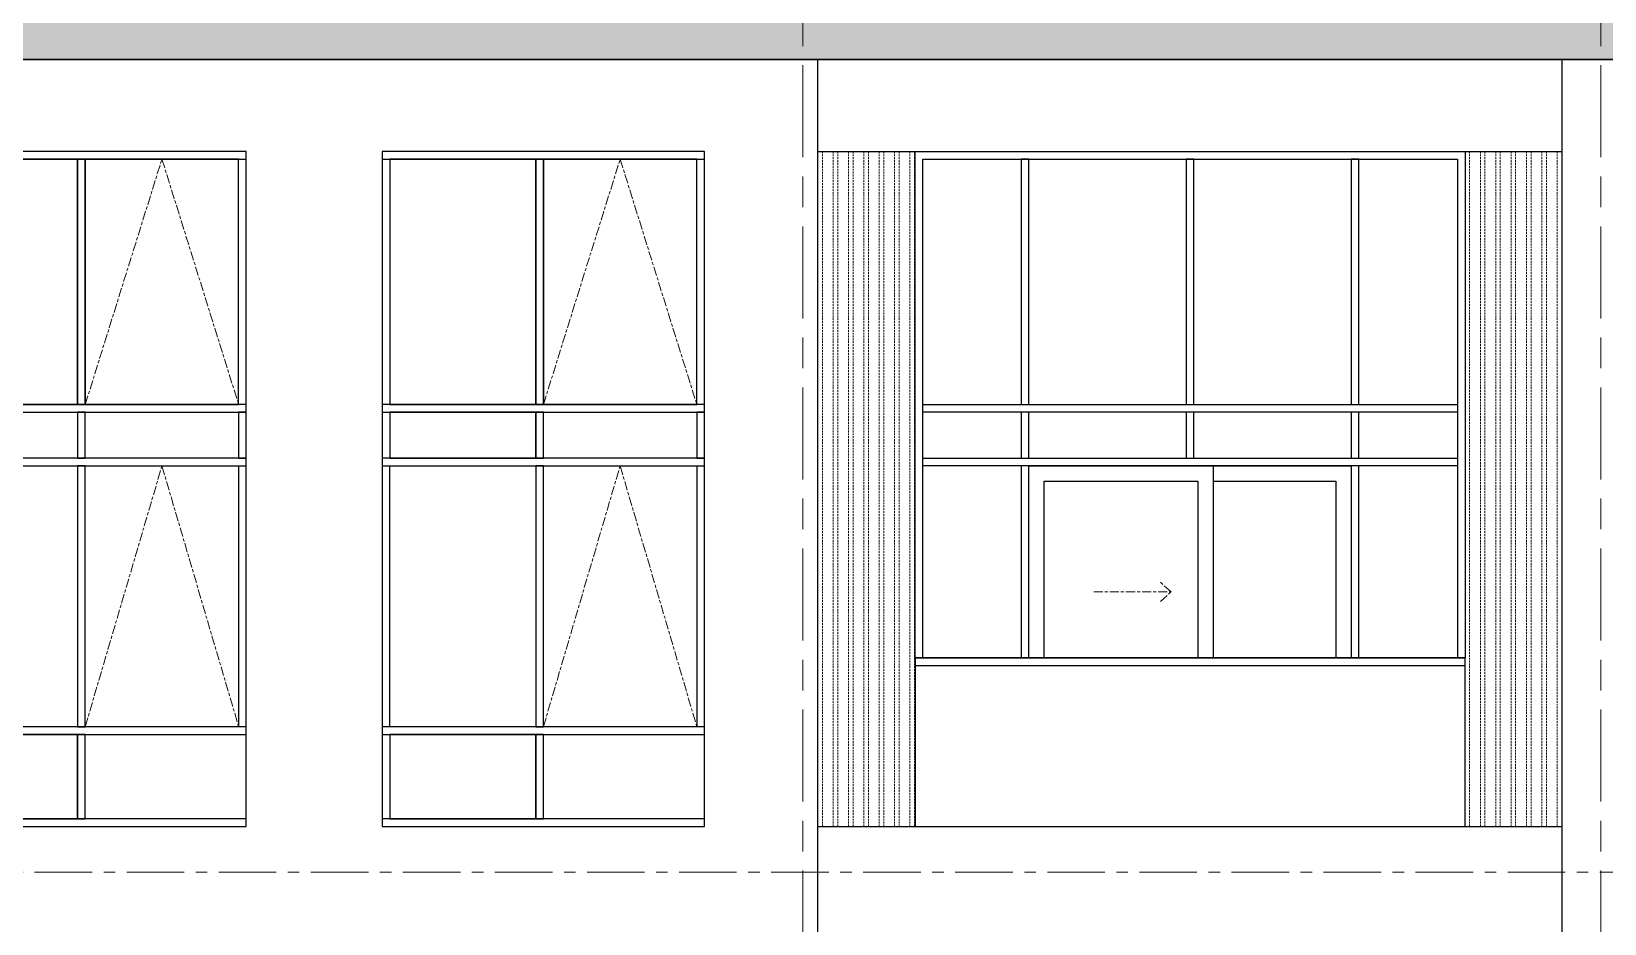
# Model space of a CAD drawing. Header units: millimetres. Extents: x -100356 to 314685, y 446 to 1273965.
# Drawn here: x 198722 to 208974, y 115670 to 121486 of the extents above; entities that cross this region are included whole.
import ezdxf
from ezdxf.xclip import XClip

# ---------------------------------------------------------------- set-up
doc = ezdxf.new("R2010")
doc.units = ezdxf.units.MM
doc.header["$XCLIPFRAME"] = 2
for name, pattern in [('20180221 BF$0$Core - tb$0$HIDDEN2', [0.1875, 0.125, -0.0625]), ('gf$0$CENTER2', [28.575, 19.05, -3.175, 3.175, -3.175]), ('gf$0$Kume - Grid Line', [10.5, 6, -1.25, 2, -1.25]), ('section$0$CENTER', [2, 1.25, -0.25, 0.25, -0.25]), ('section$0$Kume - Grid Line', [10.5, 6, -1.25, 2, -1.25])]:
    doc.linetypes.add(name, pattern=pattern)
for name, color, linetype, lineweight in [('@LOUVER', 35, 'Continuous', 13), ('gf$0$A.Axis', 251, 'gf$0$CENTER2', 13), ('section$0$A-_ANOT----_D', 7, 'Continuous', 5), ('section$0$A-_FLORLEVL_E', 7, 'Continuous', 5), ('section$0$NKC_TRUC', 8, 'section$0$CENTER', 13)]:
    doc.layers.add(name, color=color, linetype=linetype, lineweight=lineweight)
doc.layers.add('NAM', color=3, linetype='Continuous')
doc.layers.add('STR', color=7, linetype='Continuous')

# ---------------------------------------------------------------- blocks, each defined once
blk = doc.blocks.new('section$0$grid section')
at = {"layer": 'section$0$NKC_TRUC', "ltscale": 300}
for p, q in [((-141943.9, 92400), (0, 92400)), ((-141943.9, 87100), (0, 87100))]:
    blk.add_line(p, q, dxfattribs=at)
blk = doc.blocks.new('wd02-elevation 1')
at = {"layer": 'NAM', "elevation": 0}
for points in [[(197491, 177019), (201891, 177019), (201891, 179119), (197491, 179119)], [(197491, 177019), (197541, 177019), (197541, 179119), (197491, 179119)], [(198091, 177019), (198141, 177019), (198141, 179119), (198091, 179119)], [(199841, 177019), (199891, 177019), (199891, 179119), (199841, 179119)], [(200191, 177019), (200241, 177019), (200241, 179119), (200191, 179119)], [(201841, 177019), (201891, 177019), (201891, 179119), (201841, 179119)], [(197541, 178119), (198091, 178119), (198091, 179069), (197541, 179069)], [(198141, 179069), (199841, 179069), (199841, 178119), (198141, 178119)], [(200191, 179069), (199891, 179069), (199891, 178119), (200191, 178119)], [(200241, 178119), (201841, 178119), (201841, 179069), (200241, 179069)], [(198091, 178119), (197541, 178119), (197541, 178069), (198091, 178069)], [(199841, 178119), (198141, 178119), (198141, 178069), (199841, 178069)], [(199841, 177069), (198141, 177069), (198141, 178069), (199841, 178069)], [(200191, 178119), (199891, 178119), (199891, 178069), (200191, 178069)], [(201841, 178119), (200241, 178119), (200241, 178069), (201841, 178069)], [(201841, 178069), (200241, 178069), (200241, 177069), (201841, 177069)], [(200191, 177069), (199891, 177069), (199891, 177019), (200191, 177019)]]:
    blk.add_lwpolyline(points, close=True, dxfattribs=at)
at = {"layer": 'section$0$A-_ANOT----_D', "color": 8, "linetype": 'section$0$Kume - Grid Line', "ltscale": 10, "elevation": 0}
for points in [[(198141, 178069), (199841, 177569), (198141, 177069)], [(200241, 178069), (201841, 177569), (200241, 177069)]]:
    blk.add_lwpolyline(points, dxfattribs=at)
blk = doc.blocks.new('LOUVER HIGH')
at = {"layer": '@LOUVER', "linetype": '20180221 BF$0$Core - tb$0$HIDDEN2', "ltscale": 100}
blk.add_lwpolyline([(0, 0), (30, 0), (30, 4400), (0, 4400)], close=True, dxfattribs=at)
blk = doc.blocks.new('*U445')
at = {"layer": '@LOUVER'}
blk.add_blockref('LOUVER HIGH', (-15, -2200), dxfattribs=at)
blk = doc.blocks.new('*U446')
at = {"layer": '@LOUVER', "color": 0, "linetype": 'ByBlock', "lineweight": -2}
for p in [(0, 0), (100, 0), (200, 0), (300, 0), (400, 0), (500, 0), (600, 0)]:
    blk.add_blockref('*U445', p, dxfattribs=at)
blk = doc.blocks.new('*U447')
at = {"layer": '@LOUVER'}
blk.add_blockref('LOUVER HIGH', (-15, -2200), dxfattribs=at)
blk = doc.blocks.new('*U448')
at = {"layer": '@LOUVER', "color": 0, "linetype": 'ByBlock', "lineweight": -2}
for p in [(0, 0), (100, 0), (200, 0), (300, 0), (400, 0), (500, 0), (600, 0)]:
    blk.add_blockref('*U447', p, dxfattribs=at)
blk = doc.blocks.new('skyvilla elevation 1')
at = {"layer": 'NAM'}
for points in [[(300, 39875), (4700, 39875), (4700, 42503), (300, 42503)], [(300, 39875), (350, 39875), (350, 42503), (300, 42503)], [(900, 42483), (350, 42483), (350, 40975), (900, 40975)], [(900, 39875), (950, 39875), (950, 42503), (900, 42503)], [(2650, 40975), (950, 40975), (950, 42483), (2650, 42483)], [(2650, 39875), (2700, 39875), (2700, 42503), (2650, 42503)], [(3000, 39875), (3050, 39875), (3050, 42503), (3000, 42503)], [(4650, 42483), (3050, 42483), (3050, 40975), (4650, 40975)], [(4650, 39875), (4700, 39875), (4700, 42503), (4650, 42503)], [(900, 40975), (350, 40975), (350, 40925), (900, 40925)], [(2650, 40975), (950, 40975), (950, 40925), (2650, 40925)], [(2650, 39925), (950, 39925), (950, 40925), (2650, 40925)], [(3000, 40975), (2700, 40975), (2700, 40925), (3000, 40925)], [(4650, 40975), (3050, 40975), (3050, 40925), (4650, 40925)], [(4650, 40925), (3050, 40925), (3050, 39925), (4650, 39925)], [(3000, 39925), (2700, 39925), (2700, 39875), (3000, 39875)], [(1400, 35517), (300, 35517), (300, 31933), (1400, 31933)], [(2650, 35467), (2700, 35467), (2700, 31983), (2650, 31983)], [(3000, 35467), (3050, 35467), (3050, 31983), (3000, 31983)], [(2650, 34825), (1400, 34825), (1400, 34775), (2650, 34775)], [(3000, 34825), (2700, 34825), (2700, 34775), (3000, 34775)], [(4650, 34825), (3050, 34825), (3050, 34775), (4650, 34775)], [(3000, 33750), (2700, 33750), (2700, 33700), (3000, 33700)], [(4650, 33750), (3050, 33750), (3050, 33700), (4650, 33700)], [(2650, 32675), (1400, 32675), (1400, 32625), (2650, 32625)], [(3000, 32675), (2700, 32675), (2700, 32625), (3000, 32625)], [(4650, 32675), (3050, 32675), (3050, 32625), (4650, 32625)]]:
    blk.add_lwpolyline(points, close=True, dxfattribs=at)
for points in [[(300, 36150), (300, 31300)], [(1350, 35517), (1350, 31933)], [(1400, 35517), (1400, 31933)], [(1400, 35517), (4700, 35517), (4700, 31933), (1400, 31933)], [(4700, 35517), (4700, 31933)], [(1400, 35467), (4650, 35467), (4650, 31983), (1400, 31983)], [(1400, 34775), (2650, 34775), (2650, 32675), (1400, 32675)], [(1400, 34775), (2650, 34775), (2650, 33575), (1400, 33575)], [(1400, 34675), (2550, 34675), (2550, 33675), (1400, 33675)], [(2550, 33575), (2550, 32775), (1400, 32775)]]:
    blk.add_lwpolyline(points, dxfattribs=at)
at = {"layer": 'NAM', "elevation": 0}
blk.add_lwpolyline([(4700, 36150), (4700, 31300)], dxfattribs=at)
at = {"layer": 'section$0$A-_ANOT----_D', "color": 8, "linetype": 'section$0$Kume - Grid Line', "ltscale": 10}
for points in [[(950, 40925), (2650, 40425), (950, 39925)], [(3050, 40925), (4650, 40425), (3050, 39925)]]:
    blk.add_lwpolyline(points, dxfattribs=at)
at = {"layer": 'section$0$A-_ANOT----_D', "color": 8, "linetype": 'section$0$Kume - Grid Line', "ltscale": 10, "elevation": 0}
for points in [[(1829, 34353), (1829, 33849)], [(1766, 33918), (1829, 33849), (1892, 33918)]]:
    blk.add_lwpolyline(points, dxfattribs=at)
at = {"layer": 'STR'}
blk.add_lwpolyline([(0, 36150), (5300, 36150)], dxfattribs=at)
at = {"layer": 'STR', "elevation": 0}
blk.add_lwpolyline([(0, 31300), (5300, 31300)], dxfattribs=at)
at = {"layer": '@LOUVER', "rotation": 270}
for name, p in [('*U446', (2500, 36135)), ('*U448', (2500, 31918))]:
    blk.add_blockref(name, p, dxfattribs=at)
at = {"layer": 'NAM'}
blk.add_blockref('wd02-elevation 1', (-197191, -140130, 0), dxfattribs=at)
blk = doc.blocks.new('ELEVATION 1')
at = {"layer": 'NAM', "ltscale": 0.5}
h = blk.add_hatch(color=252, dxfattribs=at)
h.dxf.hatch_style = 1
h.paths.add_polyline_path([(88115, 585860), (88115, 569848), (82815, 569848), (82815, 563415), (82815, 563404), (88115, 563404), (88115, 547957), (87816, 547957), (87816, 563104), (82516, 563104), (82516, 570148), (87815, 570148), (87815, 585860)])
at = {"layer": 'NAM', "elevation": 0}
blk.add_lwpolyline([(88115, 585860), (88115, 569848), (82815, 569848), (82815, 563415), (82815, 563404), (88115, 563404), (88115, 547957), (87816, 547957), (87816, 563104), (82516, 563104), (82516, 570148), (87815, 570148), (87815, 585860)], close=True, dxfattribs=at)
at = {"layer": 'NAM'}
blk.add_blockref('skyvilla elevation 1', (77215, 543257, 0), dxfattribs=at)
ref = blk.add_blockref('skyvilla elevation 1', (82515, 543257, 0), dxfattribs=at)
XClip(ref).set_block_clipping_path([(5300, 42602.9195153018), (5300, 26890.3224499937), (0.9698971497, 26890.3224499934), (0.9698971501, 19846.9545468783), (5300.9698971502, 19846.9545468783), (5300.0000000001, 0), (5300.0000000001, -2660.5233960821), (-890.1706460004, -2660.5233960821), (-890.1706460004, 43862.1393032457), (5300.9698971501, 43862.1393032457)])
at = {"layer": 'section$0$A-_FLORLEVL_E'}
ref = blk.add_blockref('section$0$grid section', (-4584, 526178, 0), dxfattribs=dict(at, rotation=270))
XClip(ref).set_block_clipping_path([(-63133.662589381, -3062.3099419163), (16172.8238461059, 101487.3382753241)])

msp = doc.modelspace()

# ---------------------------------------------------------------- linework, layer by layer
at = {"layer": 'gf$0$A.Axis', "linetype": 'gf$0$Kume - Grid Line', "lineweight": 9, "ltscale": 100}
for p, q in [((203750.4, 25115.6, 0), (203750.4, 127445.7, 0)), ((208950.4, 25115.6, 0), (208950.4, 127445.7, 0))]:
    msp.add_line(p, q, dxfattribs=at)

# ---------------------------------------------------------------- block references
at = {"layer": 'NAM', "rotation": 89.99999999999999}
msp.add_blockref('ELEVATION 1', (783254.7, 33488.6, 0), dxfattribs=at)

doc.saveas('drawing.dxf')
